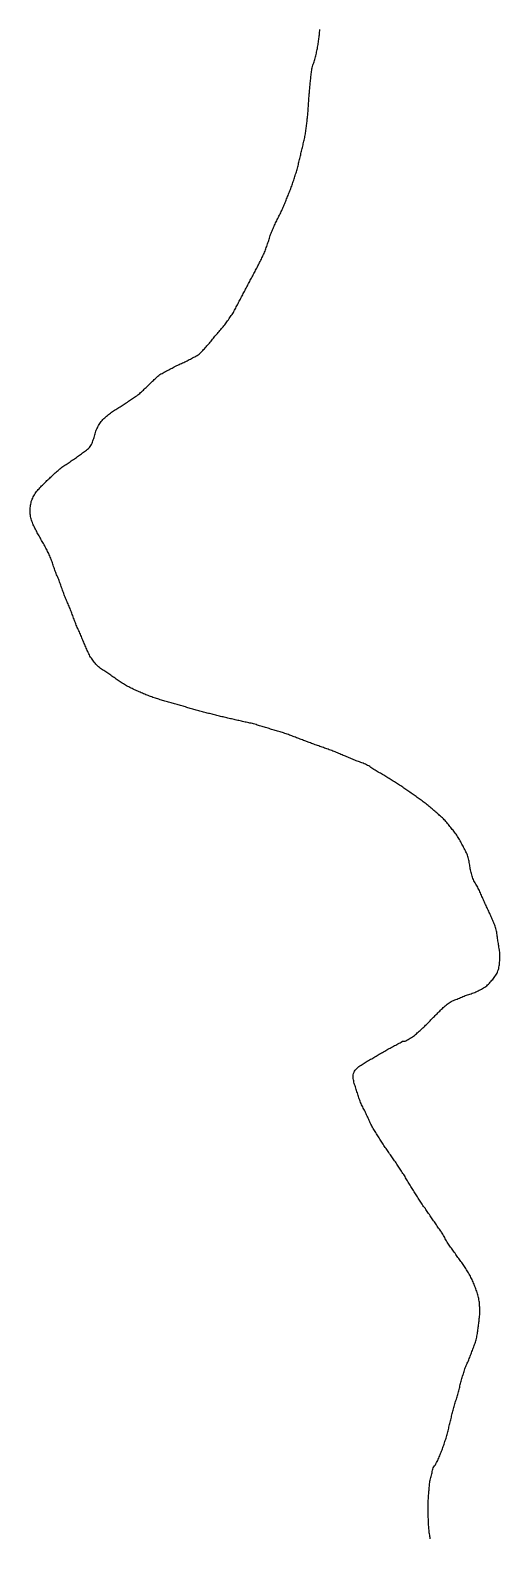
# Model space of a CAD drawing. Header units: inches. Extents: x 141448 to 685535, y 3466439 to 4099221.
# Drawn here: x 152524 to 157873, y 3679403 to 3696557 of the extents above; entities that cross this region are included whole.
import ezdxf

# ---------------------------------------------------------------- set-up
doc = ezdxf.new("R2010")
doc.units = ezdxf.units.IN
doc.header["$MEASUREMENT"] = 0
doc.layers.add('az_county', color=7, linetype='Continuous')

msp = doc.modelspace()

# ---------------------------------------------------------------- linework, layer by layer
at = {"layer": 'az_county'}
msp.add_lwpolyline([(157081.375, 3679402), (157078.765625, 3679416), (157076.265625, 3679430), (157073.96875, 3679444.25), (157071.875, 3679458.25), (157069.96875, 3679472.25), (157068.265625, 3679486.5), (157066.765625, 3679500.75), (157065.46875, 3679515), (157064.265625, 3679529.25), (157063.265625, 3679543.5), (157062.265625, 3679557.75), (157061.375, 3679572), (157060.671875, 3679586.25), (157059.96875, 3679600.75), (157059.265625, 3679614.75), (157058.671875, 3679629.25), (157057.96875, 3679643.5), (157057.375, 3679657.75), (157056.765625, 3679672), (157056.265625, 3679686.25), (157055.875, 3679700.5), (157055.5625, 3679714.75), (157055.46875, 3679729), (157055.375, 3679743.25), (157055.46875, 3679757.75), (157055.671875, 3679772), (157056.0625, 3679786.25), (157056.46875, 3679800.5), (157057.0625, 3679814.75), (157057.765625, 3679829), (157058.5625, 3679843.25), (157059.375, 3679857.5), (157060.265625, 3679871.75), (157061.171875, 3679886.25), (157062.171875, 3679900.25), (157063.171875, 3679914.75), (157064.265625, 3679928.75), (157065.375, 3679943.25), (157066.5625, 3679957.25), (157067.875, 3679971.75), (157069.265625, 3679985.75), (157070.671875, 3680000), (157072.171875, 3680014.25), (157073.765625, 3680028.5), (157075.375, 3680042.75), (157077.171875, 3680056.75), (157079.171875, 3680070.75), (157082.171875, 3680084.75), (157085.671875, 3680098.75), (157089.671875, 3680112.25), (157093.671875, 3680126.25), (157097.375, 3680140), (157100.671875, 3680153.75), (157103.265625, 3680168), (157105.96875, 3680182), (157109.5625, 3680195.75), (157114.875, 3680209), (157121.875, 3680221.5), (157130.0625, 3680233.25), (157138.375, 3680244.75), (157145.875, 3680257), (157152.671875, 3680269.5), (157159.171875, 3680282.25), (157165.46875, 3680295), (157171.46875, 3680308), (157177.0625, 3680321.25), (157182.5625, 3680334.25), (157188.0625, 3680347.5), (157193.46875, 3680360.75), (157198.765625, 3680374), (157204.0625, 3680387.25), (157209.265625, 3680400.75), (157214.375, 3680414), (157219.46875, 3680427.25), (157224.46875, 3680440.75), (157229.375, 3680454.25), (157234.171875, 3680467.5), (157238.765625, 3680481), (157243.375, 3680494.5), (157247.875, 3680508.25), (157252.171875, 3680521.75), (157256.46875, 3680535.25), (157260.5625, 3680549), (157264.671875, 3680562.75), (157268.5625, 3680576.5), (157272.46875, 3680590.25), (157276.265625, 3680604), (157279.96875, 3680617.75), (157283.5625, 3680631.75), (157287.171875, 3680645.5), (157290.5625, 3680659.25), (157293.96875, 3680673.25), (157297.375, 3680687), (157300.671875, 3680701), (157304.0625, 3680714.75), (157307.375, 3680728.75), (157310.765625, 3680742.75), (157314.171875, 3680756.5), (157317.5625, 3680770.25), (157320.765625, 3680784.25), (157324.0625, 3680798.25), (157327.375, 3680812), (157330.671875, 3680826), (157334.0625, 3680839.75), (157337.46875, 3680853.75), (157341.0625, 3680867.5), (157344.890625, 3680881.25), (157348.78125, 3680895), (157352.78125, 3680908.75), (157356.78125, 3680922.25), (157360.984375, 3680936), (157365.1875, 3680949.75), (157369.28125, 3680963.25), (157373.484375, 3680977), (157377.6875, 3680990.75), (157381.890625, 3681004.25), (157385.890625, 3681018), (157389.890625, 3681031.75), (157393.78125, 3681045.5), (157397.578125, 3681059.25), (157401.28125, 3681073), (157404.890625, 3681086.75), (157408.484375, 3681100.75), (157411.984375, 3681114.5), (157415.578125, 3681128.25), (157419.1875, 3681142.25), (157422.890625, 3681156), (157426.6875, 3681169.75), (157430.484375, 3681183.5), (157434.28125, 3681197.25), (157438.1875, 3681211), (157441.890625, 3681224.75), (157445.78125, 3681238.75), (157449.578125, 3681252.25), (157454.578125, 3681270), (157457.484375, 3681279.75), (157461.578125, 3681293.5), (157465.78125, 3681307.25), (157470.1875, 3681320.75), (157474.6875, 3681334.25), (157479.390625, 3681347.75), (157484.78125, 3681361), (157490.484375, 3681374), (157496.484375, 3681387), (157502.578125, 3681400), (157508.578125, 3681413), (157514.390625, 3681426), (157519.78125, 3681439.25), (157525.078125, 3681452.5), (157530.28125, 3681465.75), (157535.484375, 3681479), (157540.578125, 3681492.25), (157545.6875, 3681505.75), (157550.78125, 3681519), (157555.78125, 3681532.5), (157560.78125, 3681545.75), (157565.78125, 3681559.25), (157570.78125, 3681572.5), (157575.6875, 3681586), (157580.578125, 3681599.25), (157585.484375, 3681612.75), (157590.1875, 3681626.25), (157594.578125, 3681640), (157598.6875, 3681653.75), (157602.484375, 3681667.25), (157605.984375, 3681681.25), (157609.390625, 3681695), (157612.578125, 3681709), (157615.390625, 3681723), (157617.890625, 3681737), (157620.078125, 3681751.25), (157622.078125, 3681765.25), (157624.078125, 3681779.5), (157625.890625, 3681793.75), (157627.578125, 3681807.75), (157629.28125, 3681822), (157630.890625, 3681836.25), (157632.484375, 3681850.25), (157634.078125, 3681864.5), (157635.6875, 3681878.75), (157637.28125, 3681893), (157639.078125, 3681907.25), (157640.78125, 3681921.25), (157642.484375, 3681935.5), (157643.890625, 3681949.75), (157644.78125, 3681964), (157645.1875, 3681978.25), (157645.1875, 3681992.5), (157644.78125, 3682006.75), (157644.28125, 3682021.25), (157643.484375, 3682035.25), (157642.6875, 3682049.75), (157641.78125, 3682064), (157640.78125, 3682078.25), (157639.484375, 3682092.5), (157637.578125, 3682106.5), (157635.078125, 3682120.75), (157632.28125, 3682134.5), (157629.078125, 3682148.5), (157625.6875, 3682162.5), (157621.984375, 3682176.25), (157617.984375, 3682190), (157613.6875, 3682203.75), (157609.1875, 3682217.25), (157604.484375, 3682230.75), (157599.6875, 3682244), (157594.78125, 3682257.5), (157589.78125, 3682271), (157584.6875, 3682284.25), (157579.28125, 3682297.5), (157573.890625, 3682310.75), (157568.28125, 3682323.75), (157562.390625, 3682337), (157556.390625, 3682349.75), (157550.1875, 3682362.75), (157543.78125, 3682375.5), (157537.28125, 3682388.25), (157530.484375, 3682400.75), (157523.6875, 3682413.25), (157516.578125, 3682425.75), (157509.390625, 3682438.25), (157502.078125, 3682450.5), (157494.6875, 3682462.75), (157487.078125, 3682474.75), (157479.390625, 3682486.75), (157471.484375, 3682498.75), (157463.390625, 3682510.25), (157455.1875, 3682522), (157446.78125, 3682533.5), (157438.28125, 3682545), (157429.78125, 3682556.5), (157421.1875, 3682568), (157412.6875, 3682579.5), (157404.1875, 3682591), (157395.78125, 3682602.5), (157387.390625, 3682614.25), (157379.078125, 3682625.75), (157370.78125, 3682637.25), (157362.390625, 3682649), (157354.078125, 3682660.5), (157345.78125, 3682672.25), (157337.484375, 3682683.75), (157329.1875, 3682695.25), (157320.890625, 3682707), (157312.6875, 3682718.75), (157304.484375, 3682730.25), (157296.28125, 3682742), (157288.078125, 3682753.75), (157280.1875, 3682765.75), (157272.484375, 3682777.75), (157265.1875, 3682790), (157258.390625, 3682802.5), (157251.78125, 3682815.25), (157245.28125, 3682828), (157238.6875, 3682840.75), (157231.578125, 3682853), (157224.078125, 3682865.25), (157216.28125, 3682877.25), (157208.484375, 3682889), (157203.484375, 3682896.25), (157200.484375, 3682900.75), (157192.484375, 3682912.75), (157184.28125, 3682924.5), (157176.1875, 3682936.25), (157167.984375, 3682947.75), (157159.78125, 3682959.75), (157151.6875, 3682971.25), (157143.578125, 3682983), (157135.484375, 3682994.75), (157127.390625, 3683006.5), (157119.28125, 3683018.25), (157111.078125, 3683030), (157102.890625, 3683041.75), (157094.78125, 3683053.5), (157086.578125, 3683065.25), (157078.390625, 3683077), (157070.28125, 3683088.75), (157062.1875, 3683100.25), (157054.078125, 3683112.25), (157045.984375, 3683124), (157037.78125, 3683135.75), (157029.6875, 3683147.5), (157025.1875, 3683154), (157025.28125, 3683159), (157013.484375, 3683171), (157005.390625, 3683182.75), (156997.390625, 3683194.5), (156989.390625, 3683206.25), (156981.390625, 3683218.25), (156973.484375, 3683230), (156965.578125, 3683242), (156957.78125, 3683253.75), (156949.890625, 3683265.75), (156942.078125, 3683277.75), (156934.28125, 3683289.75), (156926.578125, 3683301.75), (156918.78125, 3683313.75), (156911.078125, 3683325.75), (156903.390625, 3683337.75), (156895.78125, 3683349.75), (156888.1875, 3683362), (156880.578125, 3683374), (156873.078125, 3683386.25), (156865.578125, 3683398.25), (156858.078125, 3683410.5), (156850.6875, 3683422.75), (156843.28125, 3683435), (156835.890625, 3683447.25), (156828.578125, 3683459.5), (156821.28125, 3683471.75), (156813.984375, 3683484), (156807.078125, 3683496.5), (156800.1875, 3683509), (156793.1875, 3683521.5), (156785.578125, 3683533.75), (156777.890625, 3683545.5), (156770.078125, 3683557.5), (156762.28125, 3683569.5), (156754.390625, 3683581.5), (156746.578125, 3683593.25), (156738.6875, 3683605.25), (156730.78125, 3683617.25), (156722.890625, 3683629), (156714.984375, 3683641), (156706.984375, 3683652.75), (156699.078125, 3683664.75), (156691.078125, 3683676.5), (156683.078125, 3683688.25), (156675.078125, 3683700.25), (156667.078125, 3683712), (156659.078125, 3683723.75), (156650.984375, 3683735.75), (156642.890625, 3683747.25), (156634.578125, 3683759), (156626.28125, 3683770.75), (156617.890625, 3683782.25), (156609.484375, 3683793.75), (156601.1875, 3683805.25), (156592.890625, 3683817), (156584.78125, 3683828.75), (156576.78125, 3683840.5), (156568.890625, 3683852.5), (156561.1875, 3683864.5), (156553.390625, 3683876.5), (156545.78125, 3683888.5), (156538.078125, 3683900.5), (156530.390625, 3683912.5), (156522.78125, 3683924.75), (156515.28125, 3683936.75), (156507.6875, 3683948.75), (156500.1875, 3683961), (156492.578125, 3683973.25), (156485.078125, 3683985.25), (156477.578125, 3683997.5), (156470.078125, 3684009.5), (156462.578125, 3684021.75), (156454.984375, 3684033.75), (156447.484375, 3684046), (156439.890625, 3684058), (156432.078125, 3684070.25), (156424.390625, 3684082.25), (156416.890625, 3684094.25), (156409.78125, 3684106.75), (156403.28125, 3684119.25), (156396.984375, 3684132.25), (156390.890625, 3684145.25), (156385.078125, 3684158.25), (156379.28125, 3684171.25), (156373.578125, 3684184.25), (156367.890625, 3684197.25), (156362.1875, 3684210.5), (156356.390625, 3684223.5), (156350.484375, 3684236.5), (156344.390625, 3684249.5), (156338.078125, 3684262.25), (156331.578125, 3684275), (156324.890625, 3684287.75), (156318.28125, 3684300.25), (156311.578125, 3684313), (156305.1875, 3684325.75), (156298.984375, 3684338.75), (156293.1875, 3684351.75), (156287.78125, 3684364.75), (156282.578125, 3684378.25), (156277.6875, 3684391.5), (156272.78125, 3684404.75), (156268.1875, 3684418.25), (156263.578125, 3684432), (156259.1875, 3684445.5), (156254.6875, 3684459.25), (156250.390625, 3684472.75), (156245.984375, 3684486.25), (156241.578125, 3684500), (156237.28125, 3684513.5), (156232.78125, 3684527.25), (156228.1875, 3684540.75), (156223.578125, 3684554.25), (156219.078125, 3684567.75), (156214.984375, 3684581.5), (156211.484375, 3684595.25), (156208.578125, 3684609.25), (156205.984375, 3684623.5), (156203.890625, 3684637.75), (156202.6875, 3684652.25), (156202.578125, 3684666.25), (156203.78125, 3684680.25), (156207.1875, 3684694.5), (156212.28125, 3684708.25), (156218.6875, 3684720.75), (156226.6875, 3684732.5), (156236.1875, 3684743.25), (156246.6875, 3684753.25), (156257.390625, 3684762.75), (156268.484375, 3684771.75), (156280.1875, 3684780), (156291.984375, 3684788), (156303.890625, 3684796), (156315.6875, 3684804), (156327.578125, 3684811.75), (156339.578125, 3684819.75), (156351.78125, 3684827.25), (156363.984375, 3684834.5), (156376.390625, 3684841.5), (156388.890625, 3684848.5), (156401.484375, 3684855.25), (156413.890625, 3684862.25), (156426.28125, 3684869.5), (156438.6875, 3684876.75), (156450.984375, 3684883.75), (156463.28125, 3684891), (156475.578125, 3684898.25), (156487.890625, 3684905.5), (156500.28125, 3684912.75), (156512.578125, 3684920), (156524.890625, 3684927.25), (156537.28125, 3684934.25), (156549.578125, 3684941.5), (156561.984375, 3684948.75), (156574.390625, 3684955.75), (156586.78125, 3684962.75), (156599.28125, 3684969.75), (156611.78125, 3684976.75), (156624.1875, 3684983.5), (156636.6875, 3684990.5), (156649.28125, 3684997.25), (156661.78125, 3685004.25), (156674.28125, 3685011), (156686.78125, 3685017.75), (156699.484375, 3685024.5), (156712.078125, 3685031.25), (156724.78125, 3685037.75), (156737.484375, 3685044.25), (156750.078125, 3685051.25), (156762.6875, 3685062.75), (156770.390625, 3685062.5), (156795.1875, 3685061.75), (156803.28125, 3685066.75), (156815.6875, 3685073.75), (156828.1875, 3685080.75), (156840.6875, 3685087.75), (156853.078125, 3685094.75), (156865.203125, 3685102.25), (156877, 3685110.25), (156888.5, 3685118.75), (156899.90625, 3685127.5), (156911, 3685136.25), (156922.09375, 3685145.5), (156933.09375, 3685154.5), (156944, 3685163.75), (156954.796875, 3685173.25), (156965.40625, 3685182.75), (156975.90625, 3685192.5), (156986.296875, 3685202.25), (156996.703125, 3685212), (157007.09375, 3685221.75), (157017.40625, 3685231.75), (157027.703125, 3685241.75), (157037.90625, 3685251.75), (157048, 3685261.75), (157058.09375, 3685271.75), (157068.09375, 3685282), (157078.09375, 3685292.25), (157088.09375, 3685302.25), (157099.703125, 3685314.25), (157108, 3685322.75), (157118, 3685333), (157127.90625, 3685343.25), (157137.90625, 3685353.5), (157147.90625, 3685363.75), (157157.90625, 3685374), (157167.90625, 3685384.25), (157177.90625, 3685394.25), (157188.09375, 3685404.25), (157198.296875, 3685414.5), (157208.5, 3685424.25), (157218.90625, 3685434.25), (157229.40625, 3685443.75), (157240.09375, 3685453.25), (157250.796875, 3685462.75), (157261.796875, 3685472), (157272.796875, 3685481), (157284, 3685489.75), (157295.5, 3685498.25), (157307.5, 3685506), (157320.296875, 3685512.75), (157333.296875, 3685518.5), (157346.296875, 3685524.25), (157359.5, 3685529.75), (157372.703125, 3685535.25), (157385.90625, 3685540.75), (157399.09375, 3685546), (157412.40625, 3685551.5), (157425.59375, 3685556.75), (157438.796875, 3685562.25), (157451.796875, 3685568.25), (157464.90625, 3685573.75), (157478.09375, 3685579.5), (157491.40625, 3685584.5), (157504.90625, 3685589), (157518.59375, 3685593.25), (157532.296875, 3685597.25), (157546, 3685601.25), (157559.703125, 3685605.5), (157573.203125, 3685610), (157586.59375, 3685615), (157599.59375, 3685621), (157612.40625, 3685627.25), (157625.09375, 3685634), (157637.796875, 3685640.5), (157650.5, 3685647), (157663.40625, 3685653.5), (157676.09375, 3685660), (157688.59375, 3685667), (157700.796875, 3685674.25), (157712.59375, 3685682), (157723.796875, 3685690.75), (157734.296875, 3685700.5), (157744.296875, 3685710.75), (157754.09375, 3685721.25), (157763.796875, 3685732), (157773.40625, 3685742.5), (157782.703125, 3685753.25), (157791.796875, 3685764.5), (157800.703125, 3685775.75), (157809.3125, 3685787), (157817.8125, 3685798.5), (157826.21875, 3685810.25), (157834.109375, 3685822.25), (157841.109375, 3685834.75), (157846.8125, 3685847.75), (157851.71875, 3685861), (157855.921875, 3685874.75), (157859.609375, 3685888.5), (157862.71875, 3685902.75), (157865.515625, 3685916.75), (157867.921875, 3685930.75), (157869.609375, 3685944.75), (157870.8125, 3685959.25), (157871.421875, 3685973.5), (157871.921875, 3685987.75), (157872.421875, 3686002), (157872.921875, 3686016.25), (157873.3125, 3686030.75), (157873.21875, 3686045), (157872.515625, 3686059.25), (157871.015625, 3686073.25), (157869.3125, 3686087.5), (157867.421875, 3686101.75), (157866.515625, 3686107.75), (157865.421875, 3686115.75), (157863.21875, 3686130), (157861.015625, 3686144), (157858.71875, 3686158.25), (157856.421875, 3686172.25), (157854.109375, 3686186.25), (157851.8125, 3686200.5), (157849.609375, 3686214.5), (157847.515625, 3686228.75), (157845.609375, 3686242.75), (157843.609375, 3686257), (157841.71875, 3686271.25), (157839.515625, 3686285.25), (157837.21875, 3686299.25), (157834.515625, 3686313.5), (157831.8125, 3686327.5), (157828.609375, 3686341.5), (157824.8125, 3686355.25), (157820.109375, 3686368.75), (157815.015625, 3686382), (157809.71875, 3686395.25), (157804.3125, 3686408.5), (157798.71875, 3686421.5), (157793.015625, 3686434.75), (157787.21875, 3686447.75), (157781.421875, 3686460.75), (157775.515625, 3686473.75), (157769.609375, 3686486.75), (157763.8125, 3686500), (157757.921875, 3686513), (157752.015625, 3686526), (157746.015625, 3686539), (157740.015625, 3686551.75), (157733.921875, 3686564.75), (157727.8125, 3686577.75), (157721.609375, 3686590.5), (157715.515625, 3686603.5), (157709.515625, 3686616.5), (157703.515625, 3686629.25), (157697.609375, 3686642.5), (157691.8125, 3686655.5), (157686.21875, 3686668.5), (157680.515625, 3686681.75), (157674.921875, 3686694.75), (157669.3125, 3686708), (157663.8125, 3686721.25), (157658.109375, 3686734.25), (157652.3125, 3686747.25), (157646.515625, 3686760.25), (157640.515625, 3686773.25), (157634.3125, 3686786.25), (157627.921875, 3686798.75), (157621.015625, 3686811.25), (157613.8125, 3686823.75), (157606.421875, 3686836), (157599.109375, 3686848.25), (157591.8125, 3686860.75), (157584.8125, 3686873.25), (157578.21875, 3686885.75), (157572.015625, 3686898.5), (157566.515625, 3686911.75), (157561.421875, 3686925), (157556.8125, 3686938.75), (157552.609375, 3686952.25), (157548.71875, 3686966.25), (157545.21875, 3686980), (157542.109375, 3686993.75), (157539.3125, 3687007.75), (157536.8125, 3687022), (157534.421875, 3687036), (157532.109375, 3687050.25), (157529.609375, 3687064.25), (157527.3125, 3687078.25), (157525.3125, 3687092.5), (157523.21875, 3687106.75), (157520.515625, 3687120.75), (157517.109375, 3687134.5), (157513.3125, 3687148.25), (157509.015625, 3687162), (157504.3125, 3687175.5), (157499.109375, 3687188.75), (157493.21875, 3687201.75), (157487.109375, 3687214.75), (157480.8125, 3687227.5), (157474.3125, 3687240.25), (157467.71875, 3687252.75), (157460.921875, 3687265.5), (157454.21875, 3687278), (157447.3125, 3687290.75), (157440.515625, 3687303.25), (157433.71875, 3687315.75), (157426.921875, 3687328.25), (157420.21875, 3687340.75), (157413.3125, 3687353.5), (157406.3125, 3687366), (157399.109375, 3687378.25), (157391.3125, 3687390.25), (157383.21875, 3687402), (157374.8125, 3687413.5), (157366.109375, 3687424.75), (157357.515625, 3687436.25), (157348.8125, 3687447.5), (157340.015625, 3687458.75), (157331.21875, 3687470), (157322.21875, 3687481.25), (157313.3125, 3687492.25), (157304.3125, 3687503.25), (157295.421875, 3687514.75), (157286.609375, 3687525.75), (157277.71875, 3687537), (157268.609375, 3687548.25), (157259.3125, 3687559), (157249.8125, 3687569.75), (157239.921875, 3687579.75), (157229.8125, 3687589.75), (157219.421875, 3687599.75), (157208.8125, 3687609.25), (157198.21875, 3687618.75), (157187.421875, 3687628.25), (157176.609375, 3687637.5), (157171.921875, 3687641.5), (157165.71875, 3687646.75), (157154.921875, 3687656.25), (157144.109375, 3687665.5), (157133.3125, 3687675), (157122.515625, 3687684.25), (157111.71875, 3687693.75), (157100.921875, 3687703), (157090.109375, 3687712.25), (157079.21875, 3687721.5), (157068.3125, 3687730.75), (157057.3125, 3687740), (157046.3125, 3687749), (157042.109375, 3687752.5), (157035.3125, 3687758.25), (157024.3125, 3687767.25), (157013.109375, 3687776), (157001.515625, 3687784.25), (156989.71875, 3687792.5), (156977.921875, 3687800.5), (156966.21875, 3687808.75), (156954.609375, 3687817), (156942.921875, 3687825.25), (156931.3125, 3687833.5), (156919.609375, 3687841.75), (156908.015625, 3687850), (156896.3125, 3687858.25), (156884.71875, 3687866.5), (156873.109375, 3687874.75), (156861.421875, 3687883), (156849.71875, 3687891.25), (156838.015625, 3687899.5), (156826.3125, 3687907.5), (156814.515625, 3687915.75), (156802.71875, 3687923.75), (156790.921875, 3687931.75), (156779.109375, 3687939.75), (156767.3125, 3687948), (156755.515625, 3687956), (156743.71875, 3687964), (156731.8125, 3687972), (156719.921875, 3687979.75), (156708, 3687987.75), (156696, 3687995.5), (156684, 3688003.25), (156672, 3688011), (156660, 3688018.75), (156647.796875, 3688026.25), (156635.703125, 3688033.75), (156623.5, 3688041.25), (156611.296875, 3688048.5), (156599.09375, 3688056), (156586.90625, 3688063.25), (156574.59375, 3688070.75), (156562.296875, 3688078), (156550.09375, 3688085.25), (156537.796875, 3688092.5), (156525.5, 3688099.75), (156513.203125, 3688107), (156500.90625, 3688114.25), (156488.59375, 3688121.75), (156476.40625, 3688129), (156464.09375, 3688136.25), (156451.90625, 3688143.75), (156439.703125, 3688151.25), (156427.59375, 3688158.75), (156415.703125, 3688166.75), (156403.796875, 3688174.75), (156392, 3688182.75), (156380, 3688190.5), (156367.703125, 3688197.75), (156355.203125, 3688204.5), (156342.296875, 3688210.5), (156329.203125, 3688216.25), (156315.90625, 3688221.25), (156302.40625, 3688226.25), (156288.90625, 3688231), (156275.40625, 3688235.75), (156261.90625, 3688240.5), (156248.5, 3688245.5), (156235.203125, 3688250.75), (156222, 3688256), (156208.796875, 3688261.5), (156195.59375, 3688267), (156182.40625, 3688272.25), (156169.203125, 3688277.75), (156156, 3688283.25), (156142.90625, 3688289), (156129.703125, 3688294.5), (156116.59375, 3688300.25), (156103.40625, 3688305.75), (156090.296875, 3688311.25), (156077.09375, 3688316.75), (156064, 3688322.25), (156050.796875, 3688328), (156037.59375, 3688333.25), (156024.40625, 3688338.75), (156011.203125, 3688344.25), (155997.90625, 3688349.5), (155984.59375, 3688354.75), (155971.296875, 3688359.75), (155957.90625, 3688365), (155944.59375, 3688370), (155931.203125, 3688375), (155917.796875, 3688380), (155904.40625, 3688384.75), (155891, 3688389.75), (155877.5, 3688394.75), (155864.09375, 3688399.5), (155850.703125, 3688404.25), (155837.203125, 3688409), (155823.703125, 3688413.75), (155810.296875, 3688418.5), (155796.796875, 3688423.25), (155783.296875, 3688428), (155769.796875, 3688432.75), (155756.296875, 3688437.5), (155742.90625, 3688442.25), (155729.40625, 3688447), (155715.90625, 3688451.75), (155702.5, 3688456.5), (155689.09375, 3688461.5), (155665.09375, 3688470.75), (155651.796875, 3688476), (155638.5, 3688481.25), (155625.296875, 3688486.5), (155611.90625, 3688491.75), (155600.09375, 3688496.75), (155585.296875, 3688502), (155572, 3688507), (155558.59375, 3688512), (155545.203125, 3688517), (155531.796875, 3688522), (155518.5, 3688527.25), (155505.09375, 3688532.25), (155491.703125, 3688537), (155478.296875, 3688542), (155464.90625, 3688547), (155451.40625, 3688551.75), (155438, 3688556.75), (155424.5, 3688561.25), (155411, 3688566), (155397.5, 3688570.5), (155383.90625, 3688575), (155370.296875, 3688579.25), (155356.59375, 3688583.25), (155342.796875, 3688587.25), (155329.09375, 3688591), (155315.296875, 3688594.75), (155301.59375, 3688598.75), (155287.796875, 3688602.5), (155274.09375, 3688606.5), (155260.40625, 3688610.75), (155246.703125, 3688614.75), (155233, 3688618.75), (155219.296875, 3688622.75), (155205.703125, 3688627), (155192, 3688631.25), (155178.296875, 3688635.25), (155164.703125, 3688639.25), (155151, 3688643.5), (155137.296875, 3688647.75), (155123.703125, 3688651.75), (155110, 3688656), (155096.40625, 3688660.5), (155082.796875, 3688665), (155069.203125, 3688669), (155055.40625, 3688672.75), (155041.59375, 3688676.25), (155027.59375, 3688679), (155013.59375, 3688681.75), (154999.484375, 3688684.5), (154985.484375, 3688687.25), (154971.578125, 3688690.5), (154957.6875, 3688693.75), (154943.6875, 3688696.75), (154929.78125, 3688699.75), (154915.78125, 3688703), (154901.890625, 3688706), (154887.890625, 3688709.25), (154873.984375, 3688712.25), (154860.078125, 3688715.25), (154846.1875, 3688718.5), (154832.1875, 3688721.75), (154818.28125, 3688724.75), (154804.390625, 3688728), (154790.390625, 3688731.25), (154776.484375, 3688734.5), (154762.578125, 3688737.75), (154748.6875, 3688741), (154734.78125, 3688744.25), (154720.890625, 3688747.5), (154707.078125, 3688751), (154693.1875, 3688754.25), (154679.28125, 3688757.75), (154665.390625, 3688761.25), (154651.578125, 3688764.5), (154637.6875, 3688768), (154623.890625, 3688771.5), (154609.984375, 3688775), (154596.1875, 3688778.5), (154582.28125, 3688782), (154568.484375, 3688785.5), (154554.6875, 3688789), (154540.78125, 3688792.75), (154526.984375, 3688796.25), (154513.1875, 3688800), (154499.390625, 3688803.5), (154485.578125, 3688807.25), (154471.78125, 3688811), (154457.984375, 3688814.75), (154444.1875, 3688818.5), (154430.484375, 3688822.25), (154416.6875, 3688826), (154402.890625, 3688829.75), (154389.1875, 3688833.75), (154375.390625, 3688837.5), (154361.6875, 3688841.5), (154347.984375, 3688845.25), (154334.1875, 3688849.25), (154320.484375, 3688853.25), (154306.78125, 3688857.25), (154293.078125, 3688861.25), (154279.28125, 3688865), (154265.578125, 3688869), (154251.890625, 3688873), (154238.1875, 3688877), (154224.484375, 3688881), (154210.78125, 3688885), (154196.984375, 3688889), (154183.28125, 3688893), (154169.578125, 3688897), (154155.890625, 3688901), (154142.1875, 3688905), (154128.484375, 3688909), (154114.78125, 3688912.75), (154100.984375, 3688916.75), (154087.28125, 3688920.75), (154073.484375, 3688924.5), (154059.78125, 3688928.25), (154045.984375, 3688932.25), (154032.28125, 3688936.25), (154018.484375, 3688940), (154004.78125, 3688944), (153999.078125, 3688945.75), (153991.078125, 3688948.25), (153977.484375, 3688952.25), (153963.890625, 3688956.75), (153950.28125, 3688961), (153936.6875, 3688965.5), (153923.1875, 3688970.25), (153909.78125, 3688975), (153896.28125, 3688979.75), (153882.890625, 3688984.75), (153869.578125, 3688990), (153856.28125, 3688995.25), (153842.984375, 3689000.5), (153829.78125, 3689006), (153816.6875, 3689011.5), (153803.484375, 3689017), (153790.28125, 3689022.5), (153777.1875, 3689028.25), (153764.078125, 3689034), (153750.984375, 3689039.75), (153737.984375, 3689045.5), (153724.984375, 3689051.5), (153711.984375, 3689057.25), (153699.078125, 3689063.5), (153686.1875, 3689069.75), (153673.28125, 3689075.75), (153660.578125, 3689082.25), (153647.890625, 3689088.75), (153635.28125, 3689095.5), (153622.6875, 3689102.25), (153610.28125, 3689109.25), (153597.890625, 3689116.5), (153585.578125, 3689123.75), (153573.390625, 3689131.25), (153561.28125, 3689138.75), (153549.28125, 3689146.5), (153537.390625, 3689154.5), (153525.6875, 3689162.5), (153513.984375, 3689170.75), (153502.390625, 3689179), (153490.78125, 3689187.5), (153479.28125, 3689195.75), (153467.78125, 3689204.25), (153456.1875, 3689212.75), (153444.578125, 3689221.25), (153432.984375, 3689229.5), (153421.28125, 3689237.75), (153409.578125, 3689245.75), (153397.6875, 3689253.75), (153385.6875, 3689261.5), (153373.6875, 3689269.25), (153361.6875, 3689277), (153349.390625, 3689284.5), (153337.078125, 3689291.75), (153325.1875, 3689299.75), (153314.078125, 3689308.5), (153303.390625, 3689317.75), (153292.890625, 3689327.75), (153282.78125, 3689337.75), (153272.96875, 3689348.25), (153263.46875, 3689359), (153254.375, 3689370), (153245.671875, 3689381.25), (153237.265625, 3689392.75), (153229.0625, 3689404.5), (153221.0625, 3689416.5), (153213.375, 3689428.5), (153205.875, 3689440.75), (153198.765625, 3689453), (153192.265625, 3689465.75), (153184.265625, 3689482.25), (153179.96875, 3689491.5), (153173.96875, 3689504.5), (153168.265625, 3689517.5), (153162.671875, 3689530.75), (153157.171875, 3689543.75), (153151.578125, 3689557), (153146.078125, 3689570.25), (153140.484375, 3689583.25), (153134.984375, 3689596.5), (153129.484375, 3689609.75), (153123.890625, 3689622.75), (153118.390625, 3689636), (153112.890625, 3689649.25), (153107.28125, 3689662.25), (153101.78125, 3689675.5), (153096.078125, 3689688.75), (153090.390625, 3689701.75), (153084.6875, 3689714.75), (153078.484375, 3689727.75), (153072.078125, 3689740.5), (153065.6875, 3689753.25), (153059.78125, 3689766.25), (153054.28125, 3689779.5), (153049.28125, 3689792.75), (153044.28125, 3689806.25), (153039.390625, 3689819.75), (153034.28125, 3689833), (153029.28125, 3689846.25), (153024.28125, 3689859.75), (153019.1875, 3689873), (153014.1875, 3689886.5), (153009.1875, 3689899.75), (153004.1875, 3689913.25), (152999.078125, 3689926.5), (152994.078125, 3689939.75), (152988.984375, 3689953.25), (152983.890625, 3689966.75), (152978.78125, 3689980), (152973.6875, 3689993.25), (152968.390625, 3690006.5), (152962.890625, 3690019.75), (152957.28125, 3690032.75), (152951.484375, 3690046), (152945.484375, 3690058.75), (152939.1875, 3690071.75), (152932.984375, 3690084.5), (152927.28125, 3690097.75), (152922.1875, 3690111), (152917.078125, 3690124.25), (152912.078125, 3690137.75), (152907.078125, 3690151), (152902.28125, 3690164.5), (152897.390625, 3690177.75), (152892.578125, 3690191.25), (152887.78125, 3690204.75), (152882.890625, 3690218.25), (152878.078125, 3690231.75), (152873.28125, 3690245.25), (152868.484375, 3690258.5), (152863.578125, 3690272), (152858.890625, 3690285.5), (152854.1875, 3690299), (152849.28125, 3690312.5), (152844.28125, 3690325.75), (152838.6875, 3690338.75), (152832.390625, 3690351.75), (152826.078125, 3690364.75), (152820.28125, 3690377.75), (152815.1875, 3690391), (152810.28125, 3690404.5), (152805.578125, 3690417.75), (152800.890625, 3690431.25), (152796.28125, 3690444.75), (152791.6875, 3690458.25), (152787.078125, 3690472), (152782.484375, 3690485.5), (152777.890625, 3690499), (152773.1875, 3690512.5), (152768.484375, 3690526), (152763.6875, 3690539.5), (152758.6875, 3690552.75), (152753.390625, 3690566), (152747.78125, 3690579.25), (152741.890625, 3690592.25), (152735.78125, 3690605.25), (152729.78125, 3690618), (152723.484375, 3690630.75), (152717.078125, 3690643.75), (152710.390625, 3690656.25), (152703.578125, 3690668.75), (152696.6875, 3690681.25), (152689.78125, 3690693.75), (152682.78125, 3690706.25), (152675.78125, 3690718.75), (152668.6875, 3690731.25), (152661.578125, 3690743.5), (152654.578125, 3690756), (152647.484375, 3690768.25), (152640.484375, 3690780.75), (152633.484375, 3690793.25), (152626.484375, 3690805.75), (152619.578125, 3690818.25), (152612.78125, 3690830.75), (152606.078125, 3690843.25), (152599.484375, 3690856), (152592.890625, 3690868.75), (152586.28125, 3690881.25), (152579.390625, 3690894), (152572.578125, 3690906.5), (152566.078125, 3690919.25), (152560.28125, 3690932.25), (152554.890625, 3690945.5), (152549.578125, 3690958.75), (152544.484375, 3690972.25), (152539.6875, 3690985.75), (152535.390625, 3690999.25), (152531.578125, 3691013), (152528.578125, 3691027), (152526.484375, 3691041), (152525.1875, 3691055.25), (152524.390625, 3691069.75), (152524.078125, 3691084), (152524.078125, 3691098.25), (152524.78125, 3691112.5), (152525.984375, 3691126.75), (152527.6875, 3691141), (152529.578125, 3691155.25), (152531.78125, 3691169.25), (152534.390625, 3691183.5), (152537.78125, 3691197.5), (152542.1875, 3691211), (152547.578125, 3691224.25), (152553.390625, 3691237.25), (152559.578125, 3691250.25), (152566.28125, 3691262.75), (152573.390625, 3691275.25), (152580.890625, 3691287.5), (152588.890625, 3691299.25), (152597.484375, 3691310.5), (152606.578125, 3691321.75), (152615.984375, 3691332.5), (152625.578125, 3691343.25), (152635.1875, 3691353.75), (152644.890625, 3691364.25), (152654.890625, 3691374.25), (152665.1875, 3691384.25), (152675.484375, 3691394.25), (152685.78125, 3691404), (152695.78125, 3691414.25), (152705.6875, 3691424.75), (152715.578125, 3691434.75), (152725.78125, 3691444.75), (152736.1875, 3691454.75), (152746.6875, 3691464.25), (152757.1875, 3691474), (152767.6875, 3691483.75), (152778.28125, 3691493.25), (152788.78125, 3691503), (152799.390625, 3691512.5), (152810.078125, 3691522), (152820.6875, 3691531.5), (152831.390625, 3691541), (152842.1875, 3691550.5), (152852.890625, 3691559.75), (152863.78125, 3691569), (152874.890625, 3691578), (152886.1875, 3691586.75), (152897.6875, 3691595.25), (152909.28125, 3691603.75), (152920.984375, 3691611.75), (152932.984375, 3691619.5), (152945.1875, 3691627), (152957.390625, 3691634.5), (152969.390625, 3691642.25), (152981.1875, 3691650.25), (152992.890625, 3691658.5), (153004.484375, 3691666.75), (153016.1875, 3691675), (153027.78125, 3691683.25), (153039.390625, 3691691.5), (153050.984375, 3691699.75), (153062.578125, 3691708.25), (153074.1875, 3691716.5), (153085.78125, 3691725), (153097.390625, 3691733.25), (153108.984375, 3691741.5), (153120.6875, 3691749.75), (153132.484375, 3691757.75), (153144.28125, 3691766), (153155.78125, 3691774.25), (153166.984375, 3691783.25), (153177.890625, 3691792.5), (153188.59375, 3691802), (153198.796875, 3691812), (153208.40625, 3691822.5), (153217.203125, 3691834), (153224.203125, 3691846.5), (153229.40625, 3691859.75), (153234.40625, 3691873), (153239.203125, 3691886.5), (153243.796875, 3691900), (153248.296875, 3691913.5), (153252.703125, 3691927.25), (153257, 3691940.75), (153261.296875, 3691954.5), (153265.59375, 3691968.25), (153269.5, 3691982), (153272.40625, 3691996), (153276.796875, 3692009.5), (153282.90625, 3692022.25), (153289.40625, 3692035), (153296.203125, 3692047.75), (153303.296875, 3692060), (153310.59375, 3692072.25), (153318.09375, 3692084.5), (153325.796875, 3692096.75), (153334, 3692108.25), (153342.90625, 3692119.75), (153352.59375, 3692130.25), (153363, 3692139.75), (153373.59375, 3692149.25), (153384.5, 3692158.5), (153395.59375, 3692167.75), (153406.703125, 3692176.5), (153418, 3692185.25), (153429.296875, 3692194.25), (153440.59375, 3692203), (153451.796875, 3692211.75), (153463.296875, 3692220.25), (153474.90625, 3692228.5), (153486.59375, 3692236.75), (153498.5, 3692244.75), (153510.5, 3692252.25), (153522.796875, 3692259.75), (153535.203125, 3692266.75), (153547.59375, 3692274), (153559.796875, 3692281.25), (153571.796875, 3692289), (153583.703125, 3692296.75), (153595.59375, 3692304.75), (153607.5, 3692312.75), (153619.296875, 3692320.75), (153631.203125, 3692328.75), (153642.90625, 3692336.75), (153654.796875, 3692344.75), (153666.5, 3692352.75), (153678.296875, 3692361), (153690.09375, 3692369), (153701.90625, 3692377), (153713.796875, 3692385), (153725.703125, 3692392.75), (153737.703125, 3692400.75), (153749.40625, 3692408.75), (153760.90625, 3692417.25), (153771.90625, 3692426.25), (153782.703125, 3692435.75), (153793.203125, 3692445.5), (153803.5, 3692455.25), (153813.90625, 3692465.25), (153824.296875, 3692475), (153834.59375, 3692484.75), (153844.90625, 3692494.75), (153855.203125, 3692504.75), (153865.5, 3692514.75), (153875.796875, 3692524.5), (153886, 3692534.5), (153896.296875, 3692544.25), (153906.59375, 3692554.25), (153916.796875, 3692564.25), (153927.203125, 3692574), (153937.40625, 3692584), (153947.703125, 3692594), (153958, 3692603.75), (153968.703125, 3692613.25), (153979.59375, 3692622.5), (153990.796875, 3692631.5), (154002.296875, 3692640), (154014.203125, 3692647.75), (154026.5, 3692655), (154038.90625, 3692662), (154051.5, 3692668.75), (154064.09375, 3692675.5), (154076.71875, 3692682.25), (154089.421875, 3692688.75), (154102.109375, 3692695.25), (154114.8125, 3692701.75), (154131.921875, 3692710.75), (154140.3125, 3692715), (154153.015625, 3692721.5), (154165.71875, 3692728), (154178.3125, 3692734.75), (154195.21875, 3692743), (154207.921875, 3692749.5), (154220.8125, 3692755.75), (154233.609375, 3692762), (154246.71875, 3692767.75), (154260.015625, 3692773), (154273.21875, 3692778.5), (154286.109375, 3692784.75), (154298.8125, 3692791.25), (154311.421875, 3692797.75), (154324.109375, 3692804.25), (154336.71875, 3692811.25), (154349.3125, 3692817.75), (154361.8125, 3692824.75), (154374.421875, 3692831.25), (154387.015625, 3692838), (154399.921875, 3692844.5), (154412.8125, 3692850.75), (154425.515625, 3692857.25), (154437.515625, 3692864.75), (154448.71875, 3692873.75), (154459.109375, 3692883.25), (154469.109375, 3692893.75), (154479.015625, 3692904), (154489.015625, 3692914.25), (154498.921875, 3692924.75), (154508.609375, 3692935), (154518.3125, 3692945.5), (154527.921875, 3692956.25), (154537.421875, 3692966.75), (154546.921875, 3692977.5), (154556.3125, 3692988.25), (154565.8125, 3692999), (154575.109375, 3693009.75), (154584.421875, 3693020.75), (154593.609375, 3693031.5), (154602.609375, 3693042.75), (154611.421875, 3693053.75), (154620.109375, 3693065.25), (154629.015625, 3693076.25), (154638.109375, 3693087.25), (154647.3125, 3693098.25), (154656.609375, 3693109.25), (154666.015625, 3693119.75), (154675.421875, 3693130.75), (154684.8125, 3693141.5), (154694.109375, 3693152.25), (154703.3125, 3693163.25), (154712.609375, 3693174), (154721.71875, 3693185), (154730.8125, 3693196), (154739.515625, 3693207.25), (154748.109375, 3693218.75), (154756.609375, 3693230.25), (154764.921875, 3693241.75), (154773.3125, 3693253.5), (154781.609375, 3693265), (154789.8125, 3693276.75), (154798.109375, 3693288.25), (154806.421875, 3693300), (154814.8125, 3693311.5), (154823.515625, 3693322.75), (154831.515625, 3693334.75), (154838.515625, 3693347.25), (154845.3125, 3693359.75), (154852.015625, 3693372.25), (154858.609375, 3693385), (154865.21875, 3693397.75), (154871.71875, 3693410.25), (154878.21875, 3693423), (154884.8125, 3693435.75), (154891.421875, 3693448.25), (154898.109375, 3693461), (154904.8125, 3693473.75), (154911.421875, 3693486.25), (154918.109375, 3693498.75), (154924.8125, 3693511.5), (154931.421875, 3693524.25), (154938.109375, 3693536.75), (154944.8125, 3693549.25), (154951.515625, 3693562), (154958.109375, 3693574.75), (154964.8125, 3693587.25), (154971.53125, 3693599.75), (154978.234375, 3693612.5), (154984.828125, 3693625.25), (154991.53125, 3693637.75), (154998.234375, 3693650.25), (155004.9375, 3693663), (155011.53125, 3693675.75), (155018.234375, 3693688.25), (155024.9375, 3693700.75), (155031.625, 3693713.5), (155038.328125, 3693726.25), (155044.9375, 3693738.75), (155051.625, 3693751.25), (155058.328125, 3693764), (155064.9375, 3693776.75), (155071.625, 3693789.25), (155078.328125, 3693801.75), (155084.9375, 3693814.5), (155091.625, 3693827.25), (155098.328125, 3693839.75), (155105.03125, 3693852.5), (155111.625, 3693865), (155118.328125, 3693877.75), (155124.828125, 3693890.25), (155131.4375, 3693903), (155137.9375, 3693915.75), (155144.328125, 3693928.5), (155150.734375, 3693941.25), (155157.03125, 3693954.25), (155163.328125, 3693967), (155169.4375, 3693979.75), (155175.53125, 3693992.75), (155181.625, 3694005.75), (155187.625, 3694018.75), (155193.4375, 3694031.75), (155199.03125, 3694044.75), (155204.328125, 3694058.25), (155209.125, 3694071.5), (155213.625, 3694085.25), (155218.03125, 3694098.75), (155222.53125, 3694112.25), (155227.234375, 3694125.75), (155232.03125, 3694139.25), (155236.828125, 3694152.75), (155241.625, 3694166.25), (155246.328125, 3694179.75), (155250.625, 3694193.25), (155254.53125, 3694207), (155258.53125, 3694220.75), (155263.125, 3694234.25), (155268.234375, 3694247.5), (155273.4375, 3694260.75), (155278.828125, 3694274), (155284.328125, 3694287.25), (155289.9375, 3694300.5), (155295.625, 3694313.5), (155301.53125, 3694326.5), (155307.53125, 3694339.5), (155313.625, 3694352.25), (155319.9375, 3694365.25), (155326.234375, 3694378), (155332.53125, 3694390.75), (155338.828125, 3694403.75), (155345.125, 3694416.5), (155351.4375, 3694429.25), (155357.828125, 3694442), (155364.328125, 3694454.75), (155370.734375, 3694467.5), (155377.125, 3694480.25), (155383.328125, 3694493.25), (155389.53125, 3694506), (155395.4375, 3694519), (155401.234375, 3694532), (155406.9375, 3694545.25), (155412.625, 3694558.25), (155418.125, 3694571.5), (155423.625, 3694584.75), (155429.125, 3694597.75), (155434.53125, 3694611), (155439.9375, 3694624.25), (155445.328125, 3694637.5), (155450.625, 3694650.75), (155455.9375, 3694664), (155461.234375, 3694677.25), (155466.53125, 3694690.5), (155471.828125, 3694703.75), (155477.125, 3694717), (155482.328125, 3694730.25), (155487.4375, 3694743.75), (155492.53125, 3694757), (155497.53125, 3694770.5), (155502.4375, 3694783.75), (155507.328125, 3694797.25), (155511.9375, 3694810.75), (155516.625, 3694824.25), (155521.234375, 3694837.75), (155525.734375, 3694851.25), (155530.234375, 3694865), (155534.625, 3694878.5), (155539.03125, 3694892.25), (155543.328125, 3694905.75), (155547.625, 3694919.25), (155551.828125, 3694933), (155555.9375, 3694946.75), (155560.03125, 3694960.25), (155564.03125, 3694974), (155567.828125, 3694987.75), (155571.53125, 3695001.75), (155575.03125, 3695015.5), (155578.4375, 3695029.25), (155581.75, 3695043.25), (155585.046875, 3695057.25), (155588.34375, 3695071), (155591.75, 3695084.75), (155595.140625, 3695098.75), (155598.546875, 3695112.75), (155601.84375, 3695126.5), (155605.25, 3695140.25), (155608.640625, 3695154.25), (155611.953125, 3695168.25), (155615.25, 3695182), (155618.546875, 3695196), (155621.84375, 3695209.75), (155625.25, 3695223.75), (155628.546875, 3695237.75), (155631.84375, 3695251.5), (155635.140625, 3695265.5), (155638.453125, 3695279.25), (155641.75, 3695293.25), (155644.84375, 3695307.25), (155647.75, 3695321.25), (155650.640625, 3695335.25), (155653.34375, 3695349.25), (155656.046875, 3695363.25), (155658.453125, 3695377.25), (155660.546875, 3695391.5), (155662.546875, 3695405.5), (155664.453125, 3695419.75), (155666.34375, 3695433.75), (155668.34375, 3695448), (155670.140625, 3695462.25), (155672.046875, 3695476.25), (155673.84375, 3695490.5), (155675.640625, 3695504.75), (155677.34375, 3695518.75), (155679.046875, 3695533), (155680.640625, 3695547.25), (155682.25, 3695561.25), (155683.75, 3695575.5), (155685.25, 3695589.75), (155686.546875, 3695604), (155687.84375, 3695618.25), (155689.046875, 3695632.5), (155690.046875, 3695646.75), (155691.046875, 3695661), (155691.953125, 3695675.25), (155692.84375, 3695689.5), (155693.640625, 3695703.75), (155694.453125, 3695718), (155695.34375, 3695732.25), (155696.140625, 3695746.5), (155697.046875, 3695760.75), (155698.046875, 3695775), (155699.046875, 3695789.25), (155700.25, 3695803.5), (155701.34375, 3695817.75), (155702.640625, 3695832), (155703.84375, 3695846.25), (155705.140625, 3695860.5), (155706.546875, 3695874.75), (155707.84375, 3695888.75), (155709.25, 3695903), (155710.640625, 3695917.25), (155712.046875, 3695931.5), (155713.453125, 3695945.75), (155714.84375, 3695960), (155716.34375, 3695974.25), (155717.75, 3695988.25), (155719.046875, 3696002.5), (155720.453125, 3696016.75), (155721.75, 3696031), (155723.140625, 3696045.25), (155724.640625, 3696059.5), (155726.34375, 3696073.75), (155728.140625, 3696087.75), (155730.25, 3696102), (155732.75, 3696116), (155735.640625, 3696130), (155739.140625, 3696143.75), (155743.34375, 3696157.5), (155748.140625, 3696170.75), (155753.046875, 3696184.25), (155757.75, 3696197.75), (155762.046875, 3696211.5), (155766.34375, 3696225), (155770.546875, 3696238.75), (155774.453125, 3696252.5), (155777.953125, 3696266.25), (155781.046875, 3696280.25), (155783.953125, 3696294.25), (155786.84375, 3696308.25), (155789.640625, 3696322.25), (155792.34375, 3696336.25), (155795.046875, 3696350.25), (155797.640625, 3696364.25), (155800.140625, 3696378.5), (155802.546875, 3696392.5), (155804.84375, 3696406.75), (155807.140625, 3696420.75), (155809.25, 3696434.75), (155811.25, 3696449), (155813.25, 3696463.25), (155815.046875, 3696477.25), (155816.75, 3696491.5), (155818.34375, 3696505.75), (155819.640625, 3696520), (155820.84375, 3696534.25), (155821.84375, 3696548.5), (155822.546875, 3696562.75)], dxfattribs=at)

doc.saveas('drawing.dxf')
